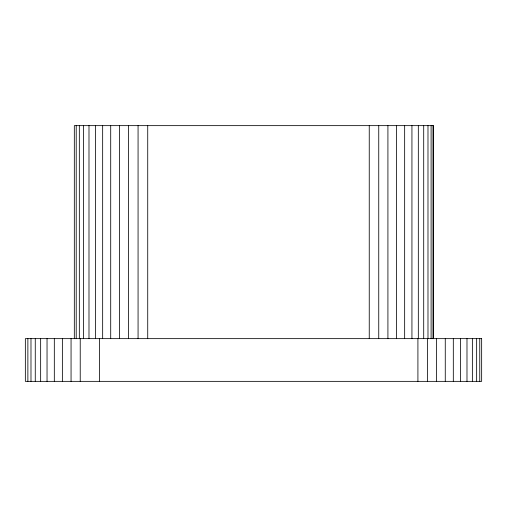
<?xml version="1.0" encoding="UTF-8"?>
<svg xmlns="http://www.w3.org/2000/svg" width="507" height="507" viewBox="0 0 507 507"><rect width="100%" height="100%" fill="white"/><g stroke="black" fill="none" stroke-linecap="round" stroke-linejoin="round"><path stroke-width="0.76" d="M479.761 338.644L479.761 381.353M476.65 338.644L476.65 381.353M472.366 338.644L472.366 381.353M466.985 338.644L466.985 381.353M460.597 338.644L460.597 381.353M453.315 338.644L453.315 381.353M445.266 338.644L445.266 381.353M436.578 338.644L436.578 381.353M433.624 338.644L433.624 125.647L74.326 125.647L74.326 338.644M432.991 125.647L432.991 338.644M431.102 125.647L431.102 338.644M427.984 125.647L427.984 338.644M427.407 338.644L427.407 381.353M423.706 125.647L423.706 338.644M418.326 125.647L418.326 338.644M417.914 338.644L417.914 381.353M411.938 125.647L411.938 338.644M404.656 125.647L404.656 338.644M396.607 125.647L396.607 338.644M387.918 125.647L387.918 338.644M378.748 125.647L378.748 338.644M369.248 125.647L369.248 338.644M147.727 125.647L147.727 338.644M138.069 125.647L138.069 338.644M128.569 125.647L128.569 338.644M119.399 125.647L119.399 338.644M110.71 125.647L110.71 338.644M102.661 125.647L102.661 338.644M99.385 338.644L99.385 381.353M95.379 125.647L95.379 338.644M88.991 125.647L88.991 338.644M83.611 125.647L83.611 338.644M80.226 338.644L80.226 381.353M79.333 125.647L79.333 338.644M76.215 125.647L76.215 338.644M71.056 338.644L71.056 381.353M62.367 338.644L62.367 381.353M54.319 338.644L54.319 381.353M47.037 338.644L47.037 381.353M40.649 338.644L40.649 381.353M35.268 338.644L35.268 381.353M30.984 338.644L30.984 381.353M27.872 338.644L27.872 381.353M481.65 338.644L25.35 338.644L25.35 381.353L481.65 381.353L481.65 338.644"/></g></svg>
